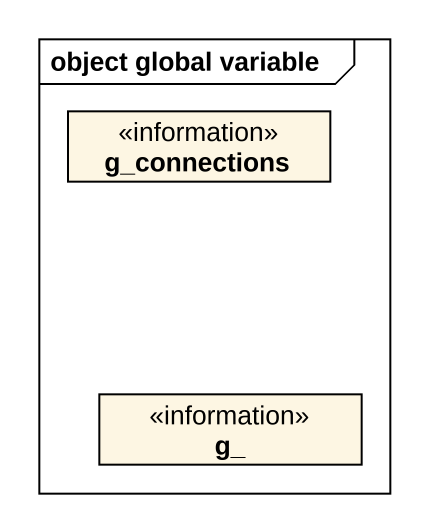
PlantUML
@startuml
mainframe object global variable
hide circle
hide empty members
class g_connections <<information>>
class "g_" as g <<information>>
@enduml
